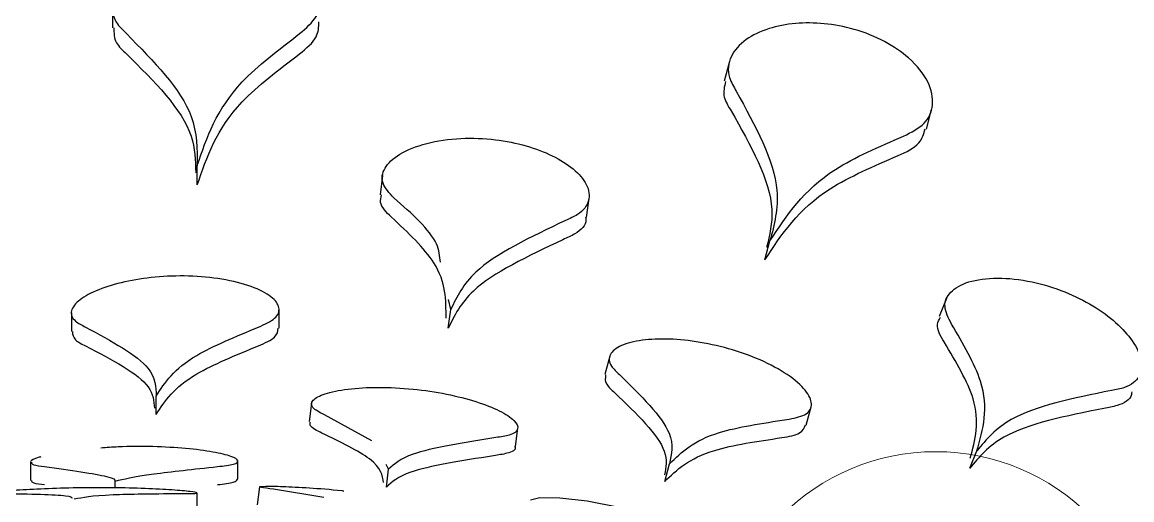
# Model space of a CAD drawing. Header units: millimetres. Extents: x 12325263 to 13848842, y -1463133 to 573208.
# Drawn here: x 12570221 to 12570231.21, y -836565.26 to -836560.87 of the extents above; entities that cross this region are included whole.
import ezdxf
from ezdxf.xclip import XClip

# ---------------------------------------------------------------- set-up
doc = ezdxf.new("R2010")
doc.units = ezdxf.units.MM
doc.header["$LTSCALE"] = 1000
doc.header["$XCLIPFRAME"] = 0
doc.linetypes.add('HIDDEN', pattern=[9.525, 6.35, -3.175])
for name, color, linetype in [('fur202301', 252, 'Continuous'), ('WALL', 5, 'Continuous'), ('WALL-SHATCH', 8, 'Continuous'), ('建筑-楼板开洞', 251, 'Continuous')]:
    doc.layers.add(name, color=color, linetype=linetype)

# ---------------------------------------------------------------- blocks, each defined once
blk = doc.blocks.new('adgshg13-A$C7F010FC0')
at = {"layer": 'WALL-SHATCH'}
h = blk.add_hatch(color=256, dxfattribs=at)
h.dxf.hatch_style = 1
h.paths.add_polyline_path([(-60384.171, -16880.895), (-763.165, 197.479), (12587.619, -13153.304), (12587.619, -157996.02), (-162964.851, -188820.432), (-171262.381, -180522.901), (-171262.381, -31310.898), (-150707.191, -10755.708), (-131860.078, -7980.895), (-99162.381, -7980.895), (-99162.381, -4980.895), (-76620.428, -4980.895), (-70107.652, -16880.895)], flags=16)
h.paths.add_polyline_path([(-60091.229, -16380.895), (-646.877, 646.877), (12987.619, -12987.619), (12987.619, -158331.905), (-163100.584, -189250.384), (-171662.381, -180688.586), (-171662.381, -31145.213), (-150777.896, -10260.728), (-131896.687, -7480.895), (-99562.381, -7480.895), (-99562.381, -4580.895), (-76365.552, -4580.895), (-69907.506, -16380.895)])
blk = doc.blocks.new('A$C4C7A72D3')
at = {"layer": 'WALL', "color": 1}
blk.add_blockref('adgshg13-A$C7F010FC0', (210433.012, 205503.569), dxfattribs=at)
blk = doc.blocks.new('asdgaga3w6jka3eyk7a3ek')
at = {"lineweight": 0}
blk.add_circle((5759.093, 859.202), 2, dxfattribs=at)
blk = doc.blocks.new('asdgag波混去水-B')
at = {"layer": 'fur202301'}
for radius in [52.5, 40]:
    blk.add_circle((0, 0), radius, dxfattribs=at)
blk = doc.blocks.new('asdgag2019070316031892482')
at = {"color": 1, "linetype": 'HIDDEN', "lineweight": 0}
blk.add_blockref('asdgaga3w6jka3eyk7a3ek', (-4068.821, -1261.535), dxfattribs=at)
at = {"lineweight": 0, "xscale": -1}
blk.add_blockref('asdgag波混去水-B', (1705.779, -408.065), dxfattribs=at)
blk = doc.blocks.new('asdgag2019070515155847995')
at = {"color": 1}
for p, q in [((178.481, -424.003), (178.314, -424.003)), ((179.856, -424.38), (179.683, -424.38)), ((178.245, -424.783), (178.307, -424.783)), ((182.664, -424.757), (182.477, -424.757)), ((178.92, -425.161), (179.09, -425.161)), ((178.033, -425.536), (178.199, -425.536)), ((181.031, -425.538), (181.211, -425.538)), ((178.325, -425.913), (178.492, -425.913)), ((178.255, -426.112), (178.09, -426.09)), ((178.157, -426.702), (178.232, -426.24)), ((179.714, -426.291), (179.887, -426.291)), ((179.024, -426.59), (178.856, -426.568)), ((178.678, -427.144), (178.916, -426.708)), ((181.119, -427.243), (180.941, -427.22)), ((178.252, -427.278), (178.417, -427.299)), ((178.417, -427.299), (178.459, -427.275)), ((179.714, -427.847), (179.886, -427.87)), ((179.886, -427.87), (179.978, -427.85)), ((178.627, -428.465), (178.795, -428.487)), ((180.733, -429.119), (180.911, -429.143)), ((179.455, -429.333), (179.288, -429.288)), ((178.304, -429.839), (178.467, -429.883)), ((182.167, -430.436), (181.986, -430.387)), ((180.343, -430.762), (180.516, -430.808)), ((178.823, -431.141), (178.99, -431.186)), ((181.543, -432.247), (181.724, -432.295)), ((179.986, -432.432), (179.82, -432.363)), ((178.426, -432.646), (178.587, -432.712))]:
    blk.add_line(p, q, dxfattribs=at)
at = {"color": 1, "flags": 128}
blk.add_lwpolyline([(177.634, -430.253), (177.622, -430.399), (177.647, -430.449), (177.706, -430.397), (177.791, -430.247), (177.89, -430.014), (177.986, -429.727), (178.066, -429.419), (178.122, -429.125), (178.151, -428.873), (178.154, -428.691), (178.133, -428.604), (178.133, -428.604)], dxfattribs=at)
blk.add_open_spline([(141.688, -389.994), (141.522, -390.072), (140.258, -390.667), (138.035, -392.05), (135.059, -394.142), (132.291, -396.511), (129.736, -399.105), (127.418, -401.913), (125.353, -404.911), (123.557, -408.078), (122.043, -411.388), (120.824, -414.817), (119.908, -418.339), (119.302, -421.928), (119.011, -425.555), (119.038, -429.194), (119.381, -432.816), (120.038, -436.395), (121.004, -439.904), (122.272, -443.315), (123.833, -446.603), (125.674, -449.743), (127.781, -452.711), (130.139, -455.484), (132.73, -458.043), (135.533, -460.366), (138.529, -462.437), (141.693, -464.24), (145.003, -465.761), (148.432, -466.989), (151.956, -467.914), (155.546, -468.529), (159.177, -468.83), (162.821, -468.814), (166.449, -468.482), (170.034, -467.835), (173.55, -466.879), (176.969, -465.622), (180.266, -464.072), (183.415, -462.241), (186.392, -460.144), (189.176, -457.795), (191.744, -455.214), (194.078, -452.419), (196.159, -449.433), (197.973, -446.276), (199.504, -442.974), (200.742, -439.552), (201.678, -436.035), (202.303, -432.45), (202.614, -428.824), (202.608, -425.185), (202.285, -421.561), (201.648, -417.978), (200.7, -414.464), (199.451, -411.046), (197.909, -407.75), (196.085, -404.6), (193.994, -401.62), (191.651, -398.834), (189.074, -396.262), (186.285, -393.92), (183.295, -391.846), (180.783, -390.344), (179.228, -389.639), (178.777, -389.435)], degree=3, knots=[0, 0, 0, 0, 0.002464, 0.018712, 0.034959, 0.051206, 0.067452, 0.083698, 0.099943, 0.116187, 0.132431, 0.148674, 0.164917, 0.181159, 0.197401, 0.213642, 0.229884, 0.246125, 0.262366, 0.278608, 0.29485, 0.311092, 0.327334, 0.343577, 0.359821, 0.376065, 0.39231, 0.408556, 0.424802, 0.441049, 0.457296, 0.473544, 0.489792, 0.506041, 0.52229, 0.538538, 0.554787, 0.571035, 0.587284, 0.603532, 0.619779, 0.636026, 0.652272, 0.668518, 0.684763, 0.701007, 0.717251, 0.733494, 0.749737, 0.765979, 0.782221, 0.798462, 0.814704, 0.830945, 0.847186, 0.863428, 0.87967, 0.895912, 0.912154, 0.928397, 0.944641, 0.960885, 0.97713, 0.993376, 1, 1, 1, 1])
at = {"color": 1}
for points, knots in [([(178.193, -425.348), (178.193, -425.404), (178.192, -425.514), (178.199, -425.553), (178.211, -425.488), (178.226, -425.319), (178.24, -425.067), (178.247, -424.761), (178.246, -424.434), (178.237, -424.124), (178.223, -423.866), (178.208, -423.687), (178.197, -423.61), (178.192, -423.636), (178.193, -423.719), (178.193, -423.755)], [0, 0, 0, 0, 0.078134, 0.156328, 0.234519, 0.312833, 0.391262, 0.469619, 0.547767, 0.625817, 0.704, 0.782382, 0.860802, 0.93909, 1, 1, 1, 1]), ([(178.193, -423.755), (178.189, -423.994), (178.182, -424.369), (178.158, -424.383), (178.15, -424.388)], [0, 0, 0, 0, 0.637147, 1, 1, 1, 1]), ([(178.314, -424.012), (178.306, -424.014), (178.289, -424.017), (178.28, -424.094), (178.275, -424.133)], [0, 0, 0, 0, 0.500813, 1, 1, 1, 1]), ([(178.481, -424.012), (178.473, -424.014), (178.456, -424.017), (178.446, -424.094), (178.441, -424.133)], [0, 0, 0, 0, 0.500987, 1, 1, 1, 1]), ([(178.53, -424.1), (178.529, -424.095), (178.514, -424.028), (178.5, -424.016), (178.488, -424.005)], [0, 0, 0, 0, 0.082448, 1, 1, 1, 1]), ([(178.441, -424.133), (178.408, -424.367), (178.351, -424.772), (178.32, -424.78), (178.307, -424.783)], [0, 0, 0, 0, 0.577581, 1, 1, 1, 1]), ([(179.683, -424.389), (179.656, -424.392), (179.607, -424.397), (179.569, -424.475), (179.552, -424.51)], [0, 0, 0, 0, 0.549157, 1, 1, 1, 1]), ([(179.724, -426.103), (179.75, -426.159), (179.802, -426.272), (179.901, -426.307), (180.004, -426.235), (180.1, -426.05), (180.169, -425.78), (180.2, -425.465), (180.189, -425.15), (180.143, -424.86), (180.069, -424.617), (179.975, -424.441), (179.872, -424.363), (179.785, -424.392), (179.742, -424.476), (179.724, -424.51)], [0, 0, 0, 0, 0.080152, 0.160279, 0.242458, 0.325711, 0.406895, 0.483426, 0.555818, 0.627239, 0.701086, 0.779244, 0.861237, 0.944484, 1, 1, 1, 1]), ([(178.143, -424.406), (178.159, -424.483), (178.186, -424.617), (178.191, -425.131), (178.193, -425.348)], [0, 0, 0, 0, 0.577276, 1, 1, 1, 1]), ([(179.552, -424.51), (179.424, -424.754), (179.229, -425.127), (179.043, -425.139), (178.979, -425.144)], [0, 0, 0, 0, 0.65288, 1, 1, 1, 1]), ([(179.724, -424.51), (179.596, -424.749), (179.379, -425.152), (179.173, -425.158), (179.09, -425.161)], [0, 0, 0, 0, 0.591664, 1, 1, 1, 1]), ([(178.441, -425.725), (178.448, -425.781), (178.461, -425.892), (178.494, -425.93), (178.534, -425.865), (178.576, -425.695), (178.61, -425.441), (178.627, -425.135), (178.627, -424.856), (178.615, -424.704), (178.611, -424.651)], [0, 0, 0, 0, 0.13243, 0.264936, 0.398043, 0.532171, 0.666447, 0.799343, 0.930273, 1, 1, 1, 1]), ([(178.307, -424.783), (178.327, -424.861), (178.361, -424.995), (178.417, -425.508), (178.441, -425.725)], [0, 0, 0, 0, 0.577503, 1, 1, 1, 1]), ([(182.477, -424.771), (182.429, -424.771), (182.343, -424.772), (182.27, -424.851), (182.237, -424.887)], [0, 0, 0, 0, 0.544107, 1, 1, 1, 1]), ([(182.423, -426.48), (182.474, -426.539), (182.577, -426.658), (182.763, -426.684), (182.952, -426.591), (183.108, -426.379), (183.207, -426.097), (183.242, -425.801), (183.22, -425.507), (183.151, -425.242), (183.04, -425.012), (182.888, -424.832), (182.708, -424.741), (182.544, -424.763), (182.456, -424.853), (182.423, -424.887)], [0, 0, 0, 0, 0.08588, 0.171606, 0.263059, 0.354641, 0.424296, 0.494216, 0.557553, 0.619915, 0.687434, 0.764042, 0.850534, 0.942861, 1, 1, 1, 1]), ([(182.237, -424.887), (181.984, -425.143), (181.619, -425.512), (181.256, -425.521), (181.144, -425.524)], [0, 0, 0, 0, 0.69127, 1, 1, 1, 1]), ([(182.423, -424.887), (182.168, -425.138), (181.763, -425.537), (181.361, -425.538), (181.211, -425.538)], [0, 0, 0, 0, 0.62675, 1, 1, 1, 1]), ([(178.92, -425.161), (179.044, -425.241), (179.254, -425.377), (179.466, -425.892), (179.552, -426.103)], [0, 0, 0, 0, 0.591248, 1, 1, 1, 1]), ([(179.09, -425.161), (179.214, -425.241), (179.425, -425.377), (179.637, -425.892), (179.724, -426.103)], [0, 0, 0, 0, 0.591371, 1, 1, 1, 1]), ([(181.031, -425.538), (181.287, -425.626), (181.695, -425.766), (182.09, -426.287), (182.237, -426.48)], [0, 0, 0, 0, 0.628118, 1, 1, 1, 1]), ([(181.211, -425.538), (181.468, -425.626), (181.878, -425.767), (182.275, -426.287), (182.423, -426.48)], [0, 0, 0, 0, 0.628631, 1, 1, 1, 1]), ([(178.275, -425.725), (178.281, -425.783), (178.293, -425.891), (178.315, -425.903), (178.325, -425.908)], [0, 0, 0, 0, 0.527354, 1, 1, 1, 1]), ([(178.255, -426.112), (178.257, -426.124), (178.261, -426.148), (178.26, -426.315), (178.247, -426.561), (178.232, -426.767), (178.218, -426.881), (178.218, -426.887)], [0, 0, 0, 0, 0.245731, 0.491589, 0.738074, 0.984815, 1, 1, 1, 1]), ([(178.232, -426.24), (178.239, -426.195), (178.249, -426.121), (178.253, -426.115), (178.255, -426.112)], [0, 0, 0, 0, 0.625691, 1, 1, 1, 1]), ([(179.552, -426.103), (179.578, -426.161), (179.625, -426.271), (179.686, -426.28), (179.714, -426.284)], [0, 0, 0, 0, 0.537726, 1, 1, 1, 1]), ([(182.237, -426.48), (182.288, -426.542), (182.378, -426.652), (182.484, -426.656), (182.531, -426.657)], [0, 0, 0, 0, 0.56495, 1, 1, 1, 1]), ([(178.916, -426.708), (178.939, -426.665), (178.984, -426.579), (179.053, -426.588), (179.114, -426.699), (179.158, -426.912), (179.175, -427.198), (179.159, -427.52), (179.112, -427.835), (179.04, -428.114), (178.954, -428.332), (178.863, -428.47), (178.784, -428.504), (178.73, -428.437), (178.714, -428.331), (178.708, -428.287)], [0, 0, 0, 0, 0.078792, 0.157597, 0.237503, 0.318356, 0.39851, 0.476219, 0.551344, 0.625653, 0.701383, 0.779723, 0.860147, 0.940927, 1, 1, 1, 1]), ([(178.748, -426.686), (178.771, -426.639), (178.807, -426.566), (178.842, -426.577), (178.854, -426.581)], [0, 0, 0, 0, 0.641604, 1, 1, 1, 1]), ([(178.293, -427.253), (178.361, -427.243), (178.486, -427.226), (178.666, -426.856), (178.748, -426.686)], [0, 0, 0, 0, 0.539822, 1, 1, 1, 1]), ([(180.913, -427.347), (180.957, -427.306), (181.047, -427.223), (181.189, -427.249), (181.32, -427.385), (181.42, -427.631), (181.468, -427.947), (181.457, -428.274), (181.397, -428.569), (181.302, -428.819), (181.177, -429.015), (181.031, -429.138), (180.882, -429.157), (180.77, -429.074), (180.722, -428.965), (180.704, -428.926)], [0, 0, 0, 0, 0.08269, 0.165294, 0.251568, 0.338712, 0.420978, 0.494896, 0.562755, 0.629952, 0.701267, 0.779413, 0.864084, 0.951518, 1, 1, 1, 1]), ([(180.736, -427.324), (180.78, -427.278), (180.848, -427.209), (180.916, -427.228), (180.939, -427.234)], [0, 0, 0, 0, 0.665311, 1, 1, 1, 1]), ([(178.54, -428.265), (178.494, -427.967), (178.413, -427.456), (178.3, -427.33), (178.252, -427.278)], [0, 0, 0, 0, 0.583115, 1, 1, 1, 1]), ([(178.708, -428.287), (178.66, -427.989), (178.58, -427.478), (178.465, -427.352), (178.417, -427.299)], [0, 0, 0, 0, 0.583173, 1, 1, 1, 1]), ([(179.806, -427.827), (179.971, -427.828), (180.262, -427.83), (180.593, -427.477), (180.736, -427.324)], [0, 0, 0, 0, 0.5673543, 1, 1, 1, 1]), ([(180.321, -427.775), (180.376, -427.77), (180.559, -427.751), (180.767, -427.513), (180.913, -427.347)], [0, 0, 0, 0, 0.3012421, 1, 1, 1, 1]), ([(180.528, -428.903), (180.376, -428.581), (180.126, -428.051), (179.83, -427.905), (179.714, -427.847)], [0, 0, 0, 0, 0.60682, 1, 1, 1, 1]), ([(180.704, -428.926), (180.551, -428.604), (180.3, -428.074), (180.003, -427.927), (179.886, -427.87)], [0, 0, 0, 0, 0.607146, 1, 1, 1, 1]), ([(178.628, -428.46), (178.625, -428.461), (178.596, -428.476), (178.563, -428.41), (178.547, -428.308), (178.54, -428.265)], [0, 0, 0, 0, 0.056038, 0.601056, 1, 1, 1, 1]), ([(180.734, -429.111), (180.726, -429.113), (180.666, -429.124), (180.593, -429.047), (180.545, -428.941), (180.528, -428.903)], [0, 0, 0, 0, 0.093776, 0.675837, 1, 1, 1, 1]), ([(179.285, -429.296), (179.257, -429.292), (179.206, -429.284), (179.147, -429.349), (179.12, -429.379)], [0, 0, 0, 0, 0.550748, 1, 1, 1, 1]), ([(179.12, -429.379), (178.927, -429.58), (178.629, -429.889), (178.434, -429.851), (178.366, -429.838)], [0, 0, 0, 0, 0.65058, 1, 1, 1, 1]), ([(178.874, -430.962), (178.885, -431.023), (178.909, -431.146), (179, -431.206), (179.123, -431.163), (179.268, -431.01), (179.408, -430.767), (179.519, -430.471), (179.59, -430.164), (179.62, -429.873), (179.608, -429.618), (179.558, -429.423), (179.475, -429.321), (179.379, -429.326), (179.313, -429.395), (179.287, -429.423)], [0, 0, 0, 0, 0.080152, 0.160279, 0.242458, 0.325711, 0.406895, 0.483426, 0.555818, 0.627239, 0.701086, 0.779244, 0.861237, 0.944484, 1, 1, 1, 1]), ([(179.287, -429.423), (179.094, -429.62), (178.768, -429.952), (178.554, -429.903), (178.467, -429.883)], [0, 0, 0, 0, 0.591664, 1, 1, 1, 1]), ([(178.304, -429.839), (178.41, -429.95), (178.591, -430.137), (178.674, -430.691), (178.707, -430.917)], [0, 0, 0, 0, 0.591248, 1, 1, 1, 1]), ([(178.467, -429.883), (178.574, -429.994), (178.756, -430.181), (178.839, -430.735), (178.874, -430.962)], [0, 0, 0, 0, 0.5913712, 1, 1, 1, 1]), ([(181.48, -432.036), (181.516, -432.107), (181.588, -432.249), (181.766, -432.322), (181.977, -432.282), (182.186, -432.118), (182.357, -431.872), (182.469, -431.595), (182.523, -431.305), (182.524, -431.032), (182.473, -430.78), (182.37, -430.567), (182.214, -430.431), (182.045, -430.41), (181.935, -430.474), (181.893, -430.498)], [0, 0, 0, 0, 0.08588, 0.171606, 0.263059, 0.354641, 0.424296, 0.494216, 0.557553, 0.619915, 0.687434, 0.764042, 0.850534, 0.942861, 1, 1, 1, 1]), ([(181.983, -430.4), (181.936, -430.388), (181.849, -430.366), (181.756, -430.424), (181.713, -430.45)], [0, 0, 0, 0, 0.545731, 1, 1, 1, 1]), ([(181.713, -430.45), (181.396, -430.63), (180.934, -430.892), (180.569, -430.804), (180.455, -430.777)], [0, 0, 0, 0, 0.688831, 1, 1, 1, 1]), ([(181.893, -430.498), (181.575, -430.673), (181.068, -430.952), (180.666, -430.847), (180.516, -430.808)], [0, 0, 0, 0, 0.62675, 1, 1, 1, 1]), ([(180.343, -430.762), (180.575, -430.914), (180.946, -431.157), (181.204, -431.763), (181.301, -431.988)], [0, 0, 0, 0, 0.628118, 1, 1, 1, 1]), ([(180.516, -430.808), (180.75, -430.961), (181.123, -431.204), (181.383, -431.811), (181.48, -432.036)], [0, 0, 0, 0, 0.628631, 1, 1, 1, 1]), ([(178.707, -430.917), (178.718, -430.981), (178.738, -431.098), (178.797, -431.123), (178.824, -431.135)], [0, 0, 0, 0, 0.539309, 1, 1, 1, 1]), ([(181.301, -431.988), (181.335, -432.062), (181.396, -432.191), (181.501, -432.223), (181.546, -432.236)], [0, 0, 0, 0, 0.566634, 1, 1, 1, 1]), ([(179.587, -432.41), (179.643, -432.377), (179.729, -432.328), (179.793, -432.364), (179.814, -432.376)], [0, 0, 0, 0, 0.660602, 1, 1, 1, 1]), ([(178.517, -432.65), (178.685, -432.696), (178.98, -432.775), (179.404, -432.519), (179.587, -432.41)], [0, 0, 0, 0, 0.570351, 1, 1, 1, 1]), ([(179.751, -432.478), (179.807, -432.45), (179.918, -432.394), (180.053, -432.456), (180.149, -432.621), (180.186, -432.886), (180.153, -433.204), (180.058, -433.516), (179.924, -433.786), (179.764, -434.003), (179.59, -434.159), (179.413, -434.24), (179.26, -434.219), (179.169, -434.109), (179.148, -433.991), (179.141, -433.949)], [0, 0, 0, 0, 0.08269, 0.165294, 0.251568, 0.338712, 0.420978, 0.494896, 0.562755, 0.629952, 0.701267, 0.779413, 0.864084, 0.951518, 1, 1, 1, 1]), ([(178.587, -432.712), (178.782, -432.768), (179.105, -432.86), (179.569, -432.585), (179.751, -432.478)], [0, 0, 0, 0, 0.607749, 1, 1, 1, 1]), ([(178.976, -433.881), (178.906, -433.53), (178.79, -432.952), (178.529, -432.732), (178.426, -432.646)], [0, 0, 0, 0, 0.60682, 1, 1, 1, 1]), ([(179.141, -433.949), (179.069, -433.598), (178.952, -433.019), (178.69, -432.799), (178.587, -432.712)], [0, 0, 0, 0, 0.6071457, 1, 1, 1, 1]), ([(179.128, -434.136), (179.12, -434.136), (179.058, -434.131), (179.005, -434.038), (178.984, -433.922), (178.976, -433.881)], [0, 0, 0, 0, 0.088414, 0.673919, 1, 1, 1, 1])]:
    blk.add_open_spline(points, degree=3, knots=knots, dxfattribs=at)
blk = doc.blocks.new('sdfgsdffhg')
at = {"layer": 'fur202301', "xscale": -1, "rotation": 90}
blk.add_blockref('asdgag2019070316031892482', (-11256.826, 39180.258, 0), dxfattribs=at)
at = {"layer": 'fur202301', "rotation": 90}
blk.add_blockref('asdgag2019070515155847995', (-11286.825, 37313.408, 0), dxfattribs=at)

msp = doc.modelspace()

# ---------------------------------------------------------------- block references
ref = msp.add_blockref('A$C4C7A72D3', (12385714.853, -906209.521), dxfattribs=dict(rotation=350.041249254255))
XClip(ref).set_block_clipping_path([(223442.8584877662, 85923.1187333744), (220542.7961432356, 85923.1422391906), (220542.8579492103, 89292.823275506), (211526.9150355905, 89292.8101311298), (210631.4331447985, 94392.8080583527), (206113.3685902953, 94392.8025418455), (206001.4315187763, 95030.3127344656), (204376.2826588508, 94744.9613686837), (203364.4570056833, 100506.9030052917), (197947.3947122637, 99555.7482674252), (192482.3428474721, 130679.4765393781), (190118.7804593667, 130264.4504016289), (191623.4071957469, 121695.6427078634), (177046.6486519482, 119136.2011700841), (175707.6223907359, 126760.8483765714), (173902.988371335, 128026.4039125028), (169528.3854461554, 127258.2903269802), (169070.0967394859, 129868.3614864857), (163308.2517458182, 128856.6693391807), (163766.52659606, 126246.6171700556), (159679.1795131005, 125528.9180921423), (170669.6888374612, 62935.797914044), (167222.1989369914, 62330.4650948944), (167939.7759490944, 58243.6808593175), (171386.9528796654, 58848.2912487988), (172857.0656793863, 50477.0032648193), (165962.5026008021, 49266.4230898353), (168037.7813034765, 37447.1796448426), (140649.9584970828, 32638.2390106404), (115387.9799239188, 28202.5781787895), (95598.7254695911, 140907.4332163476), (226939.476109907, 163968.8668500402), (240128.6952811591, 88852.8973128139)])

# ---------------------------------------------------------------- next in the draw order: hatches: boundary and pattern name
at = {"layer": '建筑-楼板开洞'}
h = msp.add_hatch(dxfattribs=at)
h.set_pattern_fill('DASH', color=256, scale=500)
h.set_pattern_definition([(0, (0, 0), (476.25, 476.25), [476.25, -476.25])])
h.paths.add_polyline_path([(12597696.741, -842386.786), (12590696.811, -842386.901), (12590697.067, -843986.786), (12595796.811, -843986.852), (12595797.067, -849736.852), (12588796.811, -849736.786), (12588796.811, -851936.786), (12564896.811, -851936.786), (12564896.811, -816186.786), (12568846.811, -816186.786), (12568846.811, -816040), (12568846.811, -807536.786), (12574696.829, -807536.802), (12574696.771, -810386.786), (12575896.811, -810386.786), (12579055.235, -810386.784), (12580496.915, -811828.207), (12580696.915, -819086.85), (12595696.917, -819086.721), (12595696.898, -812786.786), (12597696.659, -812786.786)])

# ---------------------------------------------------------------- next in the draw order: block references
msp.add_blockref('sdfgsdffhg', (12581083.899, -874056.804, 0))

doc.saveas('drawing.dxf')
